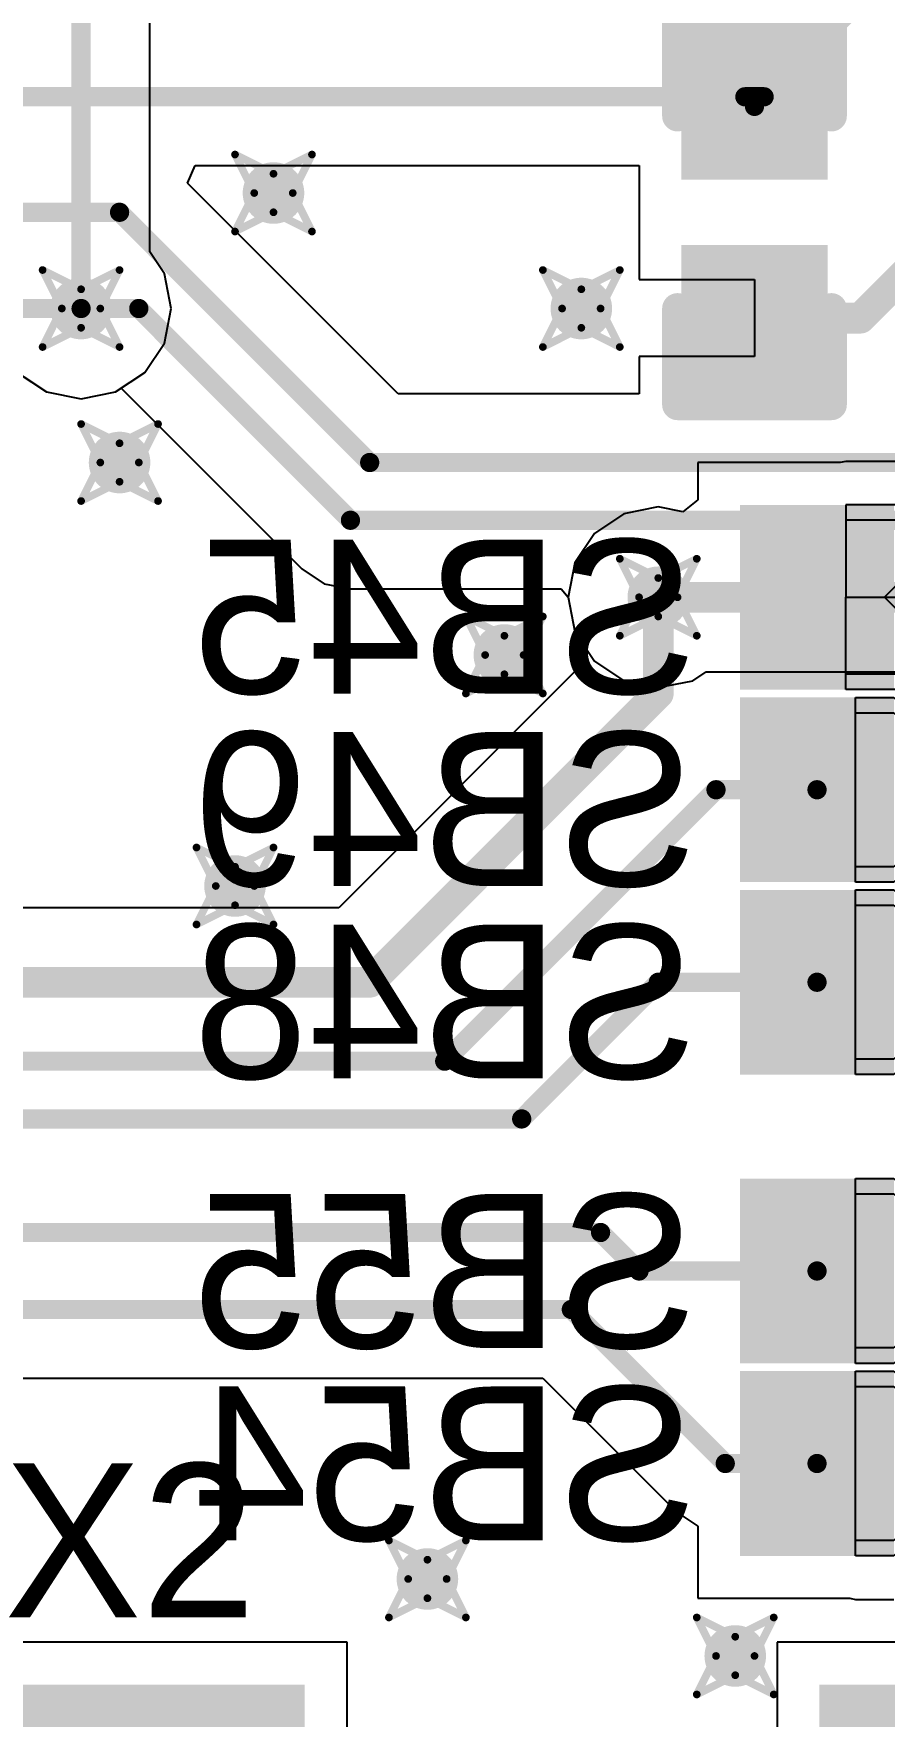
# Model space of a CAD drawing. Header units: millimetres. Extents: x 2.26 to 6.57, y 1.2 to 4.64.
# Drawn here: x 3.1459 to 3.367, y 1.6375 to 2.0745 of the extents above; entities that cross this region are included whole.
import ezdxf

# ---------------------------------------------------------------- set-up
doc = ezdxf.new("R2010")
doc.units = ezdxf.units.MM
doc.header["$MEASUREMENT"] = 0
for name, color, linetype in [('BottomLayer', 5, 'Continuous'), ('BottomOverlay', 54, 'Continuous'), ('BottomPaste', 16, 'Continuous'), ('BottomSolder', 6, 'Continuous'), ('DrillDrawing', 1, 'Continuous'), ('MultiLayer', 9, 'Continuous'), ('TopLayer', 1, 'Continuous'), ('TopOverlay', 2, 'Continuous'), ('TopPaste', 8, 'Continuous'), ('TopSolder', 216, 'Continuous'), ('ViaHoleLayer', 16, 'Continuous')]:
    doc.layers.add(name, color=color, linetype=linetype)

# ---------------------------------------------------------------- blocks, each defined once
blk = doc.blocks.new('JP2_SMD_B_49')
at = {"layer": 'BottomLayer'}
for p, q in [((-0.02625, 0.02), (-0.02625, 0)), ((0.00375, 0.02), (-0.02625, 0.02)), ((-0.01625, 0), (0.00375, 0.02)), ((-0.00625, 0), (0.01375, 0.02)), ((0.01375, 0.02), (0.02375, 0.02)), ((0.02375, 0.02), (0.02375, -0.02)), ((-0.02625, 0), (-0.01625, 0)), ((-0.02625, -0.02), (-0.02625, 0)), ((-0.02625, 0), (-0.01625, 0)), ((-0.01625, 0), (0.00375, -0.02)), ((0.01375, -0.02), (-0.00625, 0)), ((0.00375, -0.02), (-0.02625, -0.02)), ((0.02375, -0.02), (0.01375, -0.02))]:
    blk.add_line(p, q, dxfattribs=at)
for points in [[(-0.01775, 0.02), (-0.04975, 0.02), (-0.01775, -0.02), (-0.04975, -0.02)], [(0.04975, 0.02), (0.01775, 0.02), (0.04975, -0.02), (0.01775, -0.02)]]:
    blk.add_solid(points, dxfattribs=at)
at = {"layer": 'BottomPaste'}
for p, q in [((-0.02625, 0.02), (-0.02625, 0)), ((0.00375, 0.02), (-0.02625, 0.02)), ((-0.01625, 0), (0.00375, 0.02)), ((-0.00625, 0), (0.01375, 0.02)), ((0.01375, 0.02), (0.02375, 0.02)), ((0.02375, 0.02), (0.02375, -0.02)), ((-0.02625, 0), (-0.01625, 0)), ((-0.02625, -0.02), (-0.02625, 0)), ((-0.02625, 0), (-0.01625, 0)), ((-0.01625, 0), (0.00375, -0.02)), ((0.01375, -0.02), (-0.00625, 0)), ((0.00375, -0.02), (-0.02625, -0.02)), ((0.02375, -0.02), (0.01375, -0.02))]:
    blk.add_line(p, q, dxfattribs=at)
for points in [[(-0.01775, 0.02), (-0.04975, 0.02), (-0.01775, -0.02), (-0.04975, -0.02)], [(0.04975, 0.02), (0.01775, 0.02), (0.04975, -0.02), (0.01775, -0.02)]]:
    blk.add_solid(points, dxfattribs=at)
at = {"layer": 'BottomSolder'}
for p, q in [((-0.02625, 0.024), (-0.02625, 0)), ((0.01175, 0.024), (-0.02625, 0.024)), ((-0.01225, 0), (0.01175, 0.024)), ((-0.01025, 0), (0.01375, 0.024)), ((0.01375, 0.024), (0.02375, 0.024)), ((0.02375, 0.024), (0.02375, -0.024)), ((-0.02625, 0), (-0.01225, 0)), ((-0.02625, -0.024), (-0.02625, 0)), ((-0.02625, 0), (-0.01225, 0)), ((-0.01225, 0), (0.01175, -0.024)), ((0.01375, -0.024), (-0.01025, 0)), ((0.01175, -0.024), (-0.02625, -0.024)), ((0.02375, -0.024), (0.01375, -0.024))]:
    blk.add_line(p, q, dxfattribs=at)
for points in [[(-0.01375, 0.024), (-0.05375, 0.024), (-0.01375, -0.024), (-0.05375, -0.024)], [(0.05375, 0.024), (0.01375, 0.024), (0.05375, -0.024), (0.01375, -0.024)]]:
    blk.add_solid(points, dxfattribs=at)
blk = doc.blocks.new('JP2_SMD_B_50')
at = {"layer": 'BottomLayer'}
for p, q in [((-0.02625, 0.02), (-0.02625, 0)), ((0.00375, 0.02), (-0.02625, 0.02)), ((-0.01625, 0), (0.00375, 0.02)), ((-0.00625, 0), (0.01375, 0.02)), ((0.01375, 0.02), (0.02375, 0.02)), ((0.02375, 0.02), (0.02375, -0.02)), ((-0.02625, -0.02), (-0.02625, 0)), ((-0.02625, 0), (-0.01625, 0)), ((-0.02625, 0), (-0.01625, 0)), ((-0.01625, 0), (0.00375, -0.02)), ((0.01375, -0.02), (-0.00625, 0)), ((0.00375, -0.02), (-0.02625, -0.02)), ((0.02375, -0.02), (0.01375, -0.02))]:
    blk.add_line(p, q, dxfattribs=at)
for points in [[(-0.01775, 0.02), (-0.04975, 0.02), (-0.01775, -0.02), (-0.04975, -0.02)], [(0.04975, 0.02), (0.01775, 0.02), (0.04975, -0.02), (0.01775, -0.02)]]:
    blk.add_solid(points, dxfattribs=at)
at = {"layer": 'BottomPaste'}
for p, q in [((-0.02625, 0.02), (-0.02625, 0)), ((0.00375, 0.02), (-0.02625, 0.02)), ((-0.01625, 0), (0.00375, 0.02)), ((-0.00625, 0), (0.01375, 0.02)), ((0.01375, 0.02), (0.02375, 0.02)), ((0.02375, 0.02), (0.02375, -0.02)), ((-0.02625, -0.02), (-0.02625, 0)), ((-0.02625, 0), (-0.01625, 0)), ((-0.02625, 0), (-0.01625, 0)), ((-0.01625, 0), (0.00375, -0.02)), ((0.01375, -0.02), (-0.00625, 0)), ((0.00375, -0.02), (-0.02625, -0.02)), ((0.02375, -0.02), (0.01375, -0.02))]:
    blk.add_line(p, q, dxfattribs=at)
for points in [[(-0.01775, 0.02), (-0.04975, 0.02), (-0.01775, -0.02), (-0.04975, -0.02)], [(0.04975, 0.02), (0.01775, 0.02), (0.04975, -0.02), (0.01775, -0.02)]]:
    blk.add_solid(points, dxfattribs=at)
at = {"layer": 'BottomSolder'}
for p, q in [((-0.02625, 0.024), (-0.02625, 0)), ((0.01175, 0.024), (-0.02625, 0.024)), ((-0.01225, 0), (0.01175, 0.024)), ((-0.01025, 0), (0.01375, 0.024)), ((0.01375, 0.024), (0.02375, 0.024)), ((0.02375, 0.024), (0.02375, -0.024)), ((-0.02625, -0.024), (-0.02625, 0)), ((-0.02625, 0), (-0.01225, 0)), ((-0.02625, 0), (-0.01225, 0)), ((-0.01225, 0), (0.01175, -0.024)), ((0.01375, -0.024), (-0.01025, 0)), ((0.01175, -0.024), (-0.02625, -0.024)), ((0.02375, -0.024), (0.01375, -0.024))]:
    blk.add_line(p, q, dxfattribs=at)
for points in [[(-0.01375, 0.024), (-0.05375, 0.024), (-0.01375, -0.024), (-0.05375, -0.024)], [(0.05375, 0.024), (0.01375, 0.024), (0.05375, -0.024), (0.01375, -0.024)]]:
    blk.add_solid(points, dxfattribs=at)
blk = doc.blocks.new('JP2_SMD_B_51')
at = {"layer": 'BottomLayer'}
for p, q in [((-0.02625, 0.02), (-0.02625, 0)), ((0.00375, 0.02), (-0.02625, 0.02)), ((-0.01625, 0), (0.00375, 0.02)), ((-0.00625, 0), (0.01375, 0.02)), ((0.01375, 0.02), (0.02375, 0.02)), ((0.02375, 0.02), (0.02375, -0.02)), ((-0.02625, 0), (-0.01625, 0)), ((-0.02625, -0.02), (-0.02625, 0)), ((-0.02625, 0), (-0.01625, 0)), ((-0.01625, 0), (0.00375, -0.02)), ((0.01375, -0.02), (-0.00625, 0)), ((0.00375, -0.02), (-0.02625, -0.02)), ((0.02375, -0.02), (0.01375, -0.02))]:
    blk.add_line(p, q, dxfattribs=at)
for points in [[(-0.01775, 0.02), (-0.04975, 0.02), (-0.01775, -0.02), (-0.04975, -0.02)], [(0.04975, 0.02), (0.01775, 0.02), (0.04975, -0.02), (0.01775, -0.02)]]:
    blk.add_solid(points, dxfattribs=at)
at = {"layer": 'BottomPaste'}
for p, q in [((-0.02625, 0.02), (-0.02625, 0)), ((0.00375, 0.02), (-0.02625, 0.02)), ((-0.01625, 0), (0.00375, 0.02)), ((-0.00625, 0), (0.01375, 0.02)), ((0.01375, 0.02), (0.02375, 0.02)), ((0.02375, 0.02), (0.02375, -0.02)), ((-0.02625, 0), (-0.01625, 0)), ((-0.02625, -0.02), (-0.02625, 0)), ((-0.02625, 0), (-0.01625, 0)), ((-0.01625, 0), (0.00375, -0.02)), ((0.01375, -0.02), (-0.00625, 0)), ((0.00375, -0.02), (-0.02625, -0.02)), ((0.02375, -0.02), (0.01375, -0.02))]:
    blk.add_line(p, q, dxfattribs=at)
for points in [[(-0.01775, 0.02), (-0.04975, 0.02), (-0.01775, -0.02), (-0.04975, -0.02)], [(0.04975, 0.02), (0.01775, 0.02), (0.04975, -0.02), (0.01775, -0.02)]]:
    blk.add_solid(points, dxfattribs=at)
at = {"layer": 'BottomSolder'}
for p, q in [((-0.02625, 0.024), (-0.02625, 0)), ((0.01175, 0.024), (-0.02625, 0.024)), ((-0.01225, 0), (0.01175, 0.024)), ((-0.01025, 0), (0.01375, 0.024)), ((0.01375, 0.024), (0.02375, 0.024)), ((0.02375, 0.024), (0.02375, -0.024)), ((-0.02625, 0), (-0.01225, 0)), ((-0.02625, -0.024), (-0.02625, 0)), ((-0.02625, 0), (-0.01225, 0)), ((-0.01225, 0), (0.01175, -0.024)), ((0.01375, -0.024), (-0.01025, 0)), ((0.01175, -0.024), (-0.02625, -0.024)), ((0.02375, -0.024), (0.01375, -0.024))]:
    blk.add_line(p, q, dxfattribs=at)
for points in [[(-0.01375, 0.024), (-0.05375, 0.024), (-0.01375, -0.024), (-0.05375, -0.024)], [(0.05375, 0.024), (0.01375, 0.024), (0.05375, -0.024), (0.01375, -0.024)]]:
    blk.add_solid(points, dxfattribs=at)
blk = doc.blocks.new('JP2_SMD_B_52')
at = {"layer": 'BottomLayer'}
for p, q in [((-0.02625, 0.02), (-0.02625, 0)), ((0.00375, 0.02), (-0.02625, 0.02)), ((-0.01625, 0), (0.00375, 0.02)), ((-0.00625, 0), (0.01375, 0.02)), ((0.01375, 0.02), (0.02375, 0.02)), ((0.02375, 0.02), (0.02375, -0.02)), ((-0.02625, 0), (-0.01625, 0)), ((-0.02625, -0.02), (-0.02625, 0)), ((-0.02625, 0), (-0.01625, 0)), ((-0.01625, 0), (0.00375, -0.02)), ((0.01375, -0.02), (-0.00625, 0)), ((0.00375, -0.02), (-0.02625, -0.02)), ((0.02375, -0.02), (0.01375, -0.02))]:
    blk.add_line(p, q, dxfattribs=at)
for points in [[(-0.01775, 0.02), (-0.04975, 0.02), (-0.01775, -0.02), (-0.04975, -0.02)], [(0.04975, 0.02), (0.01775, 0.02), (0.04975, -0.02), (0.01775, -0.02)]]:
    blk.add_solid(points, dxfattribs=at)
at = {"layer": 'BottomPaste'}
for p, q in [((-0.02625, 0.02), (-0.02625, 0)), ((0.00375, 0.02), (-0.02625, 0.02)), ((-0.01625, 0), (0.00375, 0.02)), ((-0.00625, 0), (0.01375, 0.02)), ((0.01375, 0.02), (0.02375, 0.02)), ((0.02375, 0.02), (0.02375, -0.02)), ((-0.02625, -0.02), (-0.02625, 0)), ((-0.02625, 0), (-0.01625, 0)), ((-0.02625, 0), (-0.01625, 0)), ((-0.01625, 0), (0.00375, -0.02)), ((0.01375, -0.02), (-0.00625, 0)), ((0.00375, -0.02), (-0.02625, -0.02)), ((0.02375, -0.02), (0.01375, -0.02))]:
    blk.add_line(p, q, dxfattribs=at)
for points in [[(-0.01775, 0.02), (-0.04975, 0.02), (-0.01775, -0.02), (-0.04975, -0.02)], [(0.04975, 0.02), (0.01775, 0.02), (0.04975, -0.02), (0.01775, -0.02)]]:
    blk.add_solid(points, dxfattribs=at)
at = {"layer": 'BottomSolder'}
for p, q in [((-0.02625, 0.024), (-0.02625, 0)), ((0.01175, 0.024), (-0.02625, 0.024)), ((-0.01225, 0), (0.01175, 0.024)), ((-0.01025, 0), (0.01375, 0.024)), ((0.01375, 0.024), (0.02375, 0.024)), ((0.02375, 0.024), (0.02375, -0.024)), ((-0.02625, -0.024), (-0.02625, 0)), ((-0.02625, 0), (-0.01225, 0)), ((-0.02625, 0), (-0.01225, 0)), ((-0.01225, 0), (0.01175, -0.024)), ((0.01375, -0.024), (-0.01025, 0)), ((0.01175, -0.024), (-0.02625, -0.024)), ((0.02375, -0.024), (0.01375, -0.024))]:
    blk.add_line(p, q, dxfattribs=at)
for points in [[(-0.01375, 0.024), (-0.05375, 0.024), (-0.01375, -0.024), (-0.05375, -0.024)], [(0.05375, 0.024), (0.01375, 0.024), (0.05375, -0.024), (0.01375, -0.024)]]:
    blk.add_solid(points, dxfattribs=at)
blk = doc.blocks.new('JP2_SMD_B_53')
at = {"layer": 'BottomLayer'}
for p, q in [((-0.02625, 0.02), (-0.02625, 0)), ((0.00375, 0.02), (-0.02625, 0.02)), ((-0.01625, 0), (0.00375, 0.02)), ((-0.00625, 0), (0.01375, 0.02)), ((0.01375, 0.02), (0.02375, 0.02)), ((0.02375, 0.02), (0.02375, -0.02)), ((-0.02625, -0.02), (-0.02625, 0)), ((-0.02625, 0), (-0.01625, 0)), ((-0.02625, 0), (-0.01625, 0)), ((-0.01625, 0), (0.00375, -0.02)), ((0.01375, -0.02), (-0.00625, 0)), ((0.00375, -0.02), (-0.02625, -0.02)), ((0.02375, -0.02), (0.01375, -0.02))]:
    blk.add_line(p, q, dxfattribs=at)
for points in [[(-0.01775, 0.02), (-0.04975, 0.02), (-0.01775, -0.02), (-0.04975, -0.02)], [(0.04975, 0.02), (0.01775, 0.02), (0.04975, -0.02), (0.01775, -0.02)]]:
    blk.add_solid(points, dxfattribs=at)
at = {"layer": 'BottomPaste'}
for p, q in [((-0.02625, 0.02), (-0.02625, 0)), ((0.00375, 0.02), (-0.02625, 0.02)), ((-0.01625, 0), (0.00375, 0.02)), ((-0.00625, 0), (0.01375, 0.02)), ((0.01375, 0.02), (0.02375, 0.02)), ((0.02375, 0.02), (0.02375, -0.02)), ((-0.02625, 0), (-0.01625, 0)), ((-0.02625, -0.02), (-0.02625, 0)), ((-0.02625, 0), (-0.01625, 0)), ((-0.01625, 0), (0.00375, -0.02)), ((0.01375, -0.02), (-0.00625, 0)), ((0.00375, -0.02), (-0.02625, -0.02)), ((0.02375, -0.02), (0.01375, -0.02))]:
    blk.add_line(p, q, dxfattribs=at)
for points in [[(-0.01775, 0.02), (-0.04975, 0.02), (-0.01775, -0.02), (-0.04975, -0.02)], [(0.04975, 0.02), (0.01775, 0.02), (0.04975, -0.02), (0.01775, -0.02)]]:
    blk.add_solid(points, dxfattribs=at)
at = {"layer": 'BottomSolder'}
for p, q in [((-0.02625, 0.024), (-0.02625, 0)), ((0.01175, 0.024), (-0.02625, 0.024)), ((-0.01225, 0), (0.01175, 0.024)), ((-0.01025, 0), (0.01375, 0.024)), ((0.01375, 0.024), (0.02375, 0.024)), ((0.02375, 0.024), (0.02375, -0.024)), ((-0.02625, 0), (-0.01225, 0)), ((-0.02625, -0.024), (-0.02625, 0)), ((-0.02625, 0), (-0.01225, 0)), ((-0.01225, 0), (0.01175, -0.024)), ((0.01375, -0.024), (-0.01025, 0)), ((0.01175, -0.024), (-0.02625, -0.024)), ((0.02375, -0.024), (0.01375, -0.024))]:
    blk.add_line(p, q, dxfattribs=at)
for points in [[(-0.01375, 0.024), (-0.05375, 0.024), (-0.01375, -0.024), (-0.05375, -0.024)], [(0.05375, 0.024), (0.01375, 0.024), (0.05375, -0.024), (0.01375, -0.024)]]:
    blk.add_solid(points, dxfattribs=at)
blk = doc.blocks.new('0603R_108')
at = {"layer": 'TopLayer'}
for points in [[(-0.0125, 0.015), (-0.0425, 0.015), (-0.0125, -0.015), (-0.0425, -0.015)], [(0.0425, 0.015), (0.0125, 0.015), (0.0425, -0.015), (0.0125, -0.015)]]:
    blk.add_solid(points, dxfattribs=at)
at = {"layer": 'TopOverlay', "const_width": 0.008}
for points in [[(-0.05, 0.02), (-0.025, 0.02)], [(-0.05, 0.02), (-0.05, -0.02)], [(0.025, 0.02), (0.05, 0.02)], [(0.05, 0.02), (0.05, -0.02)], [(-0.05, -0.02), (-0.025, -0.02)], [(0.025, -0.02), (0.05, -0.02)]]:
    blk.add_lwpolyline(points, dxfattribs=at)
at = {"layer": 'TopOverlay', "const_width": 0.004}
for points in [[(-0.052, 0.02, 1), (-0.048, 0.02, 1)], [(-0.052, 0.02, 1), (-0.048, 0.02, 1)], [(-0.027, 0.02, 1), (-0.023, 0.02, 1)], [(0.023, 0.02, 1), (0.027, 0.02, 1)], [(0.048, 0.02, 1), (0.052, 0.02, 1)], [(0.048, 0.02, 1), (0.052, 0.02, 1)], [(-0.052, -0.02, 1), (-0.048, -0.02, 1)], [(-0.052, -0.02, 1), (-0.048, -0.02, 1)], [(-0.027, -0.02, 1), (-0.023, -0.02, 1)], [(0.023, -0.02, 1), (0.027, -0.02, 1)], [(0.048, -0.02, 1), (0.052, -0.02, 1)], [(0.048, -0.02, 1), (0.052, -0.02, 1)]]:
    blk.add_lwpolyline(points, format="xyb", close=True, dxfattribs=at)
at = {"layer": 'TopPaste'}
for points in [[(-0.0125, 0.015), (-0.0425, 0.015), (-0.0125, -0.015), (-0.0425, -0.015)], [(0.0425, 0.015), (0.0125, 0.015), (0.0425, -0.015), (0.0125, -0.015)]]:
    blk.add_solid(points, dxfattribs=at)
at = {"layer": 'TopSolder'}
for points in [[(-0.0085, 0.019), (-0.0465, 0.019), (-0.0085, -0.019), (-0.0465, -0.019)], [(0.0465, 0.019), (0.0085, 0.019), (0.0465, -0.019), (0.0085, -0.019)]]:
    blk.add_solid(points, dxfattribs=at)
blk = doc.blocks.new('XTAL_4SM_8X3R8_115')
at = {"layer": 'TopLayer'}
for points in [[(-0.14567, 0.0374), (-0.07087, 0.0374), (-0.14567, 0.08858), (-0.07087, 0.08858)], [(0.07087, 0.0374), (0.14567, 0.0374), (0.07087, 0.08858), (0.14567, 0.08858)], [(-0.14567, -0.08858), (-0.07087, -0.08858), (-0.14567, -0.0374), (-0.07087, -0.0374)], [(0.07087, -0.08858), (0.14567, -0.08858), (0.07087, -0.0374), (0.14567, -0.0374)]]:
    blk.add_solid(points, dxfattribs=at)
at = {"layer": 'TopOverlay', "const_width": 0.008}
for points in [[(-0.16, 0.075), (-0.175, 0.075)], [(-0.175, 0.075), (-0.175, -0.075)], [(0.055, 0.075), (-0.055, 0.075)], [(0.175, 0.075), (0.16, 0.075)], [(0.175, 0.075), (0.175, 0.065)], [(0.175, 0.065), (0.175, -0.065)], [(-0.10827, 0.03201), (-0.10827, -0.03299)], [(0.175, -0.065), (0.175, -0.075)], [(-0.16, -0.075), (-0.175, -0.075)], [(0.055, -0.075), (-0.055, -0.075)], [(0.175, -0.075), (0.16, -0.075)]]:
    blk.add_lwpolyline(points, dxfattribs=at)
at = {"layer": 'TopOverlay'}
for points, const_width in [([(-0.177, 0.075, 1), (-0.173, 0.075, 1)], 0.004), ([(-0.177, 0.075, 1), (-0.173, 0.075, 1)], 0.004), ([(-0.162, 0.075, 1), (-0.158, 0.075, 1)], 0.004), ([(-0.057, 0.075, 1), (-0.053, 0.075, 1)], 0.004), ([(0.053, 0.075, 1), (0.057, 0.075, 1)], 0.004), ([(0.158, 0.075, 1), (0.162, 0.075, 1)], 0.004), ([(0.173, 0.075, 1), (0.177, 0.075, 1)], 0.004), ([(0.173, 0.075, 1), (0.177, 0.075, 1)], 0.004), ([(0.173, 0.065, 1), (0.177, 0.065, 1)], 0.004), ([(0.173, 0.065, 1), (0.177, 0.065, 1)], 0.004), ([(-0.11027, 0.03201, 1), (-0.10627, 0.03201, 1)], 0.004), ([(-0.11027, -0.03299, 1), (-0.10627, -0.03299, 1)], 0.004), ([(-0.155, -0.055, 1), (-0.165, -0.055, 1)], 0.01), ([(-0.1675, -0.055, 1), (-0.1625, -0.055, 1)], 0.005), ([(-0.1575, -0.055, 1), (-0.1525, -0.055, 1)], 0.005), ([(0.173, -0.065, 1), (0.177, -0.065, 1)], 0.004), ([(0.173, -0.065, 1), (0.177, -0.065, 1)], 0.004), ([(-0.177, -0.075, 1), (-0.173, -0.075, 1)], 0.004), ([(-0.177, -0.075, 1), (-0.173, -0.075, 1)], 0.004), ([(-0.162, -0.075, 1), (-0.158, -0.075, 1)], 0.004), ([(-0.057, -0.075, 1), (-0.053, -0.075, 1)], 0.004), ([(0.053, -0.075, 1), (0.057, -0.075, 1)], 0.004), ([(0.158, -0.075, 1), (0.162, -0.075, 1)], 0.004), ([(0.173, -0.075, 1), (0.177, -0.075, 1)], 0.004), ([(0.173, -0.075, 1), (0.177, -0.075, 1)], 0.004)]:
    blk.add_lwpolyline(points, format="xyb", close=True, dxfattribs=dict(at, const_width=const_width))
at = {"layer": 'TopPaste'}
for points in [[(-0.14567, 0.0374), (-0.07087, 0.0374), (-0.14567, 0.08858), (-0.07087, 0.08858)], [(0.07087, 0.0374), (0.14567, 0.0374), (0.07087, 0.08858), (0.14567, 0.08858)], [(-0.14567, -0.08858), (-0.07087, -0.08858), (-0.14567, -0.0374), (-0.07087, -0.0374)], [(0.07087, -0.08858), (0.14567, -0.08858), (0.07087, -0.0374), (0.14567, -0.0374)]]:
    blk.add_solid(points, dxfattribs=at)
at = {"layer": 'TopSolder'}
for points in [[(-0.14967, 0.0334), (-0.06687, 0.0334), (-0.14967, 0.09258), (-0.06687, 0.09258)], [(0.06687, 0.0334), (0.14967, 0.0334), (0.06687, 0.09258), (0.14967, 0.09258)], [(-0.14967, -0.09258), (-0.06687, -0.09258), (-0.14967, -0.0334), (-0.06687, -0.0334)], [(0.06687, -0.09258), (0.14967, -0.09258), (0.06687, -0.0334), (0.14967, -0.0334)]]:
    blk.add_solid(points, dxfattribs=at)

msp = doc.modelspace()

# ---------------------------------------------------------------- linework, layer by layer
at = {"layer": 'BottomLayer'}
for p, q in [((3.17611, 2.01784), (3.17611, 2.29576)), ((3.17993, 2.01212), (3.17611, 2.01784)), ((3.18172, 2.00315), (3.17993, 2.01212)), ((3.17993, 1.99418), (3.18172, 2.00315)), ((3.17485, 1.98657), (3.17993, 1.99418)), ((3.14169, 1.98657), (3.14929, 1.98148)), ((3.16724, 1.98148), (3.17485, 1.98657)), ((3.14929, 1.98148), (3.15827, 1.9797)), ((3.15827, 1.9797), (3.16724, 1.98148)), ((3.35554, 1.96315), (3.31852, 1.96315)), ((3.31852, 1.96315), (3.31852, 1.9535)), ((3.35702, 1.96344), (3.35554, 1.96315)), ((3.38702, 1.96344), (3.35702, 1.96344)), ((3.29929, 1.94982), (3.29169, 1.94473)), ((3.30827, 1.9516), (3.29929, 1.94982)), ((3.31465, 1.95033), (3.30827, 1.9516)), ((3.31852, 1.9535), (3.31465, 1.95033)), ((3.29169, 1.94473), (3.2866, 1.93712)), ((3.2866, 1.93712), (3.28482, 1.92815)), ((3.28482, 1.92815), (3.2866, 1.91918)), ((3.2866, 1.91918), (3.2889, 1.91574)), ((3.2889, 1.91574), (3.2889, 1.91117)), ((3.2889, 1.91117), (3.22524, 1.84752)), ((3.22524, 1.84752), (3.04567, 1.84752)), ((2.9618, 1.72531), (3.27828, 1.72531)), ((3.27828, 1.72531), (3.31306, 1.69053)), ((3.31306, 1.69053), (3.31306, 1.69053)), ((3.31306, 1.69053), (3.31852, 1.68688)), ((3.31852, 1.68688), (3.31852, 1.66815)), ((3.31852, 1.66815), (3.35804, 1.66815)), ((3.35804, 1.66815), (3.35952, 1.66786)), ((3.35952, 1.66786), (3.36952, 1.66786))]:
    msp.add_line(p, q, dxfattribs=at)
for points, const_width in [([(3.15827, 2.00315), (3.15827, 2.30315)], 0.005), ([(3.30827, 1.90315), (3.30827, 1.92815)], 0.008), ([(3.30827, 1.92815), (3.34952, 1.92815)], 0.008), ([(3.23327, 1.82815), (3.30827, 1.90315)], 0.008), ([(3.25277, 1.80765), (3.32327, 1.87815)], 0.005), ([(3.32327, 1.87815), (3.34952, 1.87815)], 0.005), ([(3.03327, 1.82815), (3.23327, 1.82815)], 0.008), ([(3.27277, 1.79265), (3.30827, 1.82815)], 0.005), ([(3.30827, 1.82815), (3.34952, 1.82815)], 0.005), ([(3.00998, 1.80765), (3.25277, 1.80765)], 0.005), ([(3.00377, 1.79265), (3.27277, 1.79265)], 0.005), ([(2.61827, 1.76315), (3.29327, 1.76315)], 0.005), ([(3.29327, 1.76315), (3.30327, 1.75315)], 0.005), ([(3.30327, 1.75315), (3.34952, 1.75315)], 0.005), ([(2.61827, 1.74315), (3.28567, 1.74315)], 0.005), ([(3.28567, 1.74315), (3.32567, 1.70315)], 0.005), ([(3.32567, 1.70315), (3.34952, 1.70315)], 0.005)]:
    msp.add_lwpolyline(points, dxfattribs=dict(at, const_width=const_width))
for points, const_width in [([(3.20427, 2.03315, 1), (3.21227, 2.03315, 1)], 0.008), ([(3.15427, 2.00315, 1), (3.16227, 2.00315, 1)], 0.008), ([(3.28427, 2.00315, 1), (3.29227, 2.00315, 1)], 0.008), ([(3.15702, 2.00315, 1), (3.15952, 2.00315, 1)], 0.0025), ([(3.16427, 1.96315, 1), (3.17227, 1.96315, 1)], 0.008), ([(3.30427, 1.92815, 1), (3.31227, 1.92815, 1)], 0.008), ([(3.30627, 1.92815, 1), (3.31027, 1.92815, 1)], 0.004), ([(3.30627, 1.92815, 1), (3.31027, 1.92815, 1)], 0.004), ([(3.34752, 1.92815, 1), (3.35152, 1.92815, 1)], 0.004), ([(3.26427, 1.91315, 1), (3.27227, 1.91315, 1)], 0.008), ([(3.30627, 1.90315, 1), (3.31027, 1.90315, 1)], 0.004), ([(3.30627, 1.90315, 1), (3.31027, 1.90315, 1)], 0.004), ([(3.32202, 1.87815, 1), (3.32452, 1.87815, 1)], 0.0025), ([(3.32202, 1.87815, 1), (3.32452, 1.87815, 1)], 0.0025), ([(3.34827, 1.87815, 1), (3.35077, 1.87815, 1)], 0.0025), ([(3.19427, 1.85315, 1), (3.20227, 1.85315, 1)], 0.008), ([(3.23127, 1.82815, 1), (3.23527, 1.82815, 1)], 0.004), ([(3.23127, 1.82815, 1), (3.23527, 1.82815, 1)], 0.004), ([(3.30702, 1.82815, 1), (3.30952, 1.82815, 1)], 0.0025), ([(3.30702, 1.82815, 1), (3.30952, 1.82815, 1)], 0.0025), ([(3.34827, 1.82815, 1), (3.35077, 1.82815, 1)], 0.0025), ([(3.25152, 1.80765, 1), (3.25402, 1.80765, 1)], 0.0025), ([(3.25152, 1.80765, 1), (3.25402, 1.80765, 1)], 0.0025), ([(3.27152, 1.79265, 1), (3.27402, 1.79265, 1)], 0.0025), ([(3.27152, 1.79265, 1), (3.27402, 1.79265, 1)], 0.0025), ([(3.29202, 1.76315, 1), (3.29452, 1.76315, 1)], 0.0025), ([(3.29202, 1.76315, 1), (3.29452, 1.76315, 1)], 0.0025), ([(3.30202, 1.75315, 1), (3.30452, 1.75315, 1)], 0.0025), ([(3.30202, 1.75315, 1), (3.30452, 1.75315, 1)], 0.0025), ([(3.34827, 1.75315, 1), (3.35077, 1.75315, 1)], 0.0025), ([(3.28442, 1.74315, 1), (3.28692, 1.74315, 1)], 0.0025), ([(3.28442, 1.74315, 1), (3.28692, 1.74315, 1)], 0.0025), ([(3.32442, 1.70315, 1), (3.32692, 1.70315, 1)], 0.0025), ([(3.32442, 1.70315, 1), (3.32692, 1.70315, 1)], 0.0025), ([(3.34827, 1.70315, 1), (3.35077, 1.70315, 1)], 0.0025), ([(3.24427, 1.67315, 1), (3.25227, 1.67315, 1)], 0.008), ([(3.32427, 1.65315, 1), (3.33227, 1.65315, 1)], 0.008)]:
    msp.add_lwpolyline(points, format="xyb", close=True, dxfattribs=dict(at, const_width=const_width))
at = {"layer": 'DrillDrawing', "const_width": 0.002}
for points in [[(3.19827, 2.04315), (3.20827, 2.03815)], [(3.19827, 2.04315), (3.20327, 2.03315)], [(3.20827, 2.03815), (3.21827, 2.04315)], [(3.21327, 2.03315), (3.21827, 2.04315)], [(3.19827, 2.02315), (3.20327, 2.03315)], [(3.21327, 2.03315), (3.21827, 2.02315)], [(3.19827, 2.02315), (3.20827, 2.02815)], [(3.20827, 2.02815), (3.21827, 2.02315)], [(3.14827, 2.01315), (3.15827, 2.00815)], [(3.14827, 2.01315), (3.15327, 2.00315)], [(3.15827, 2.00815), (3.16827, 2.01315)], [(3.16327, 2.00315), (3.16827, 2.01315)], [(3.27827, 2.01315), (3.28827, 2.00815)], [(3.27827, 2.01315), (3.28327, 2.00315)], [(3.28827, 2.00815), (3.29827, 2.01315)], [(3.29327, 2.00315), (3.29827, 2.01315)], [(3.14827, 1.99315), (3.15327, 2.00315)], [(3.16327, 2.00315), (3.16827, 1.99315)], [(3.27827, 1.99315), (3.28327, 2.00315)], [(3.29327, 2.00315), (3.29827, 1.99315)], [(3.14827, 1.99315), (3.15827, 1.99815)], [(3.15827, 1.99815), (3.16827, 1.99315)], [(3.27827, 1.99315), (3.28827, 1.99815)], [(3.28827, 1.99815), (3.29827, 1.99315)], [(3.15827, 1.97315), (3.16827, 1.96815)], [(3.15827, 1.97315), (3.16327, 1.96315)], [(3.16827, 1.96815), (3.17827, 1.97315)], [(3.17327, 1.96315), (3.17827, 1.97315)], [(3.15827, 1.95315), (3.16327, 1.96315)], [(3.17327, 1.96315), (3.17827, 1.95315)], [(3.15827, 1.95315), (3.16827, 1.95815)], [(3.16827, 1.95815), (3.17827, 1.95315)], [(3.29827, 1.93815), (3.30827, 1.93315)], [(3.29827, 1.93815), (3.30327, 1.92815)], [(3.30827, 1.93315), (3.31827, 1.93815)], [(3.31327, 1.92815), (3.31827, 1.93815)], [(3.29827, 1.91815), (3.30327, 1.92815)], [(3.31327, 1.92815), (3.31827, 1.91815)], [(3.25827, 1.92315), (3.26827, 1.91815)], [(3.25827, 1.92315), (3.26327, 1.91315)], [(3.26827, 1.91815), (3.27827, 1.92315)], [(3.27327, 1.91315), (3.27827, 1.92315)], [(3.29827, 1.91815), (3.30827, 1.92315)], [(3.30827, 1.92315), (3.31827, 1.91815)], [(3.25827, 1.90315), (3.26327, 1.91315)], [(3.27327, 1.91315), (3.27827, 1.90315)], [(3.25827, 1.90315), (3.26827, 1.90815)], [(3.26827, 1.90815), (3.27827, 1.90315)], [(3.18827, 1.86315), (3.19827, 1.85815)], [(3.18827, 1.86315), (3.19327, 1.85315)], [(3.19827, 1.85815), (3.20827, 1.86315)], [(3.20327, 1.85315), (3.20827, 1.86315)], [(3.18827, 1.84315), (3.19327, 1.85315)], [(3.20327, 1.85315), (3.20827, 1.84315)], [(3.18827, 1.84315), (3.19827, 1.84815)], [(3.19827, 1.84815), (3.20827, 1.84315)], [(3.23827, 1.68315), (3.24827, 1.67815)], [(3.23827, 1.68315), (3.24327, 1.67315)], [(3.24827, 1.67815), (3.25827, 1.68315)], [(3.25327, 1.67315), (3.25827, 1.68315)], [(3.23827, 1.66315), (3.24327, 1.67315)], [(3.25327, 1.67315), (3.25827, 1.66315)], [(3.23827, 1.66315), (3.24827, 1.66815)], [(3.24827, 1.66815), (3.25827, 1.66315)], [(3.31827, 1.66315), (3.32827, 1.65815)], [(3.31827, 1.66315), (3.32327, 1.65315)], [(3.32827, 1.65815), (3.33827, 1.66315)], [(3.33327, 1.65315), (3.33827, 1.66315)], [(3.31827, 1.64315), (3.32327, 1.65315)], [(3.33327, 1.65315), (3.33827, 1.64315)], [(3.31827, 1.64315), (3.32827, 1.64815)], [(3.32827, 1.64815), (3.33827, 1.64315)]]:
    msp.add_lwpolyline(points, dxfattribs=at)
at = {"layer": 'DrillDrawing', "const_width": 0.001}
for points in [[(3.19777, 2.04315, 1), (3.19877, 2.04315, 1)], [(3.19777, 2.04315, 1), (3.19877, 2.04315, 1)], [(3.21777, 2.04315, 1), (3.21877, 2.04315, 1)], [(3.21777, 2.04315, 1), (3.21877, 2.04315, 1)], [(3.20777, 2.03815, 1), (3.20877, 2.03815, 1)], [(3.20777, 2.03815, 1), (3.20877, 2.03815, 1)], [(3.20277, 2.03315, 1), (3.20377, 2.03315, 1)], [(3.20277, 2.03315, 1), (3.20377, 2.03315, 1)], [(3.21277, 2.03315, 1), (3.21377, 2.03315, 1)], [(3.21277, 2.03315, 1), (3.21377, 2.03315, 1)], [(3.20777, 2.02815, 1), (3.20877, 2.02815, 1)], [(3.20777, 2.02815, 1), (3.20877, 2.02815, 1)], [(3.19777, 2.02315, 1), (3.19877, 2.02315, 1)], [(3.19777, 2.02315, 1), (3.19877, 2.02315, 1)], [(3.21777, 2.02315, 1), (3.21877, 2.02315, 1)], [(3.21777, 2.02315, 1), (3.21877, 2.02315, 1)], [(3.14777, 2.01315, 1), (3.14877, 2.01315, 1)], [(3.14777, 2.01315, 1), (3.14877, 2.01315, 1)], [(3.16777, 2.01315, 1), (3.16877, 2.01315, 1)], [(3.16777, 2.01315, 1), (3.16877, 2.01315, 1)], [(3.27777, 2.01315, 1), (3.27877, 2.01315, 1)], [(3.27777, 2.01315, 1), (3.27877, 2.01315, 1)], [(3.29777, 2.01315, 1), (3.29877, 2.01315, 1)], [(3.29777, 2.01315, 1), (3.29877, 2.01315, 1)], [(3.15777, 2.00815, 1), (3.15877, 2.00815, 1)], [(3.15777, 2.00815, 1), (3.15877, 2.00815, 1)], [(3.28777, 2.00815, 1), (3.28877, 2.00815, 1)], [(3.28777, 2.00815, 1), (3.28877, 2.00815, 1)], [(3.15277, 2.00315, 1), (3.15377, 2.00315, 1)], [(3.15277, 2.00315, 1), (3.15377, 2.00315, 1)], [(3.16277, 2.00315, 1), (3.16377, 2.00315, 1)], [(3.16277, 2.00315, 1), (3.16377, 2.00315, 1)], [(3.28277, 2.00315, 1), (3.28377, 2.00315, 1)], [(3.28277, 2.00315, 1), (3.28377, 2.00315, 1)], [(3.29277, 2.00315, 1), (3.29377, 2.00315, 1)], [(3.29277, 2.00315, 1), (3.29377, 2.00315, 1)], [(3.15777, 1.99815, 1), (3.15877, 1.99815, 1)], [(3.15777, 1.99815, 1), (3.15877, 1.99815, 1)], [(3.28777, 1.99815, 1), (3.28877, 1.99815, 1)], [(3.28777, 1.99815, 1), (3.28877, 1.99815, 1)], [(3.14777, 1.99315, 1), (3.14877, 1.99315, 1)], [(3.14777, 1.99315, 1), (3.14877, 1.99315, 1)], [(3.16777, 1.99315, 1), (3.16877, 1.99315, 1)], [(3.16777, 1.99315, 1), (3.16877, 1.99315, 1)], [(3.27777, 1.99315, 1), (3.27877, 1.99315, 1)], [(3.27777, 1.99315, 1), (3.27877, 1.99315, 1)], [(3.29777, 1.99315, 1), (3.29877, 1.99315, 1)], [(3.29777, 1.99315, 1), (3.29877, 1.99315, 1)], [(3.15777, 1.97315, 1), (3.15877, 1.97315, 1)], [(3.15777, 1.97315, 1), (3.15877, 1.97315, 1)], [(3.17777, 1.97315, 1), (3.17877, 1.97315, 1)], [(3.17777, 1.97315, 1), (3.17877, 1.97315, 1)], [(3.16777, 1.96815, 1), (3.16877, 1.96815, 1)], [(3.16777, 1.96815, 1), (3.16877, 1.96815, 1)], [(3.16277, 1.96315, 1), (3.16377, 1.96315, 1)], [(3.16277, 1.96315, 1), (3.16377, 1.96315, 1)], [(3.17277, 1.96315, 1), (3.17377, 1.96315, 1)], [(3.17277, 1.96315, 1), (3.17377, 1.96315, 1)], [(3.16777, 1.95815, 1), (3.16877, 1.95815, 1)], [(3.16777, 1.95815, 1), (3.16877, 1.95815, 1)], [(3.15777, 1.95315, 1), (3.15877, 1.95315, 1)], [(3.15777, 1.95315, 1), (3.15877, 1.95315, 1)], [(3.17777, 1.95315, 1), (3.17877, 1.95315, 1)], [(3.17777, 1.95315, 1), (3.17877, 1.95315, 1)], [(3.29777, 1.93815, 1), (3.29877, 1.93815, 1)], [(3.29777, 1.93815, 1), (3.29877, 1.93815, 1)], [(3.31777, 1.93815, 1), (3.31877, 1.93815, 1)], [(3.31777, 1.93815, 1), (3.31877, 1.93815, 1)], [(3.30777, 1.93315, 1), (3.30877, 1.93315, 1)], [(3.30777, 1.93315, 1), (3.30877, 1.93315, 1)], [(3.30277, 1.92815, 1), (3.30377, 1.92815, 1)], [(3.30277, 1.92815, 1), (3.30377, 1.92815, 1)], [(3.31277, 1.92815, 1), (3.31377, 1.92815, 1)], [(3.31277, 1.92815, 1), (3.31377, 1.92815, 1)], [(3.25777, 1.92315, 1), (3.25877, 1.92315, 1)], [(3.25777, 1.92315, 1), (3.25877, 1.92315, 1)], [(3.27777, 1.92315, 1), (3.27877, 1.92315, 1)], [(3.27777, 1.92315, 1), (3.27877, 1.92315, 1)], [(3.30777, 1.92315, 1), (3.30877, 1.92315, 1)], [(3.30777, 1.92315, 1), (3.30877, 1.92315, 1)], [(3.26777, 1.91815, 1), (3.26877, 1.91815, 1)], [(3.26777, 1.91815, 1), (3.26877, 1.91815, 1)], [(3.29777, 1.91815, 1), (3.29877, 1.91815, 1)], [(3.29777, 1.91815, 1), (3.29877, 1.91815, 1)], [(3.31777, 1.91815, 1), (3.31877, 1.91815, 1)], [(3.31777, 1.91815, 1), (3.31877, 1.91815, 1)], [(3.26277, 1.91315, 1), (3.26377, 1.91315, 1)], [(3.26277, 1.91315, 1), (3.26377, 1.91315, 1)], [(3.27277, 1.91315, 1), (3.27377, 1.91315, 1)], [(3.27277, 1.91315, 1), (3.27377, 1.91315, 1)], [(3.26777, 1.90815, 1), (3.26877, 1.90815, 1)], [(3.26777, 1.90815, 1), (3.26877, 1.90815, 1)], [(3.25777, 1.90315, 1), (3.25877, 1.90315, 1)], [(3.25777, 1.90315, 1), (3.25877, 1.90315, 1)], [(3.27777, 1.90315, 1), (3.27877, 1.90315, 1)], [(3.27777, 1.90315, 1), (3.27877, 1.90315, 1)], [(3.18777, 1.86315, 1), (3.18877, 1.86315, 1)], [(3.18777, 1.86315, 1), (3.18877, 1.86315, 1)], [(3.20777, 1.86315, 1), (3.20877, 1.86315, 1)], [(3.20777, 1.86315, 1), (3.20877, 1.86315, 1)], [(3.19777, 1.85815, 1), (3.19877, 1.85815, 1)], [(3.19777, 1.85815, 1), (3.19877, 1.85815, 1)], [(3.19277, 1.85315, 1), (3.19377, 1.85315, 1)], [(3.19277, 1.85315, 1), (3.19377, 1.85315, 1)], [(3.20277, 1.85315, 1), (3.20377, 1.85315, 1)], [(3.20277, 1.85315, 1), (3.20377, 1.85315, 1)], [(3.19777, 1.84815, 1), (3.19877, 1.84815, 1)], [(3.19777, 1.84815, 1), (3.19877, 1.84815, 1)], [(3.18777, 1.84315, 1), (3.18877, 1.84315, 1)], [(3.18777, 1.84315, 1), (3.18877, 1.84315, 1)], [(3.20777, 1.84315, 1), (3.20877, 1.84315, 1)], [(3.20777, 1.84315, 1), (3.20877, 1.84315, 1)], [(3.23777, 1.68315, 1), (3.23877, 1.68315, 1)], [(3.23777, 1.68315, 1), (3.23877, 1.68315, 1)], [(3.25777, 1.68315, 1), (3.25877, 1.68315, 1)], [(3.25777, 1.68315, 1), (3.25877, 1.68315, 1)], [(3.24777, 1.67815, 1), (3.24877, 1.67815, 1)], [(3.24777, 1.67815, 1), (3.24877, 1.67815, 1)], [(3.24277, 1.67315, 1), (3.24377, 1.67315, 1)], [(3.24277, 1.67315, 1), (3.24377, 1.67315, 1)], [(3.25277, 1.67315, 1), (3.25377, 1.67315, 1)], [(3.25277, 1.67315, 1), (3.25377, 1.67315, 1)], [(3.24777, 1.66815, 1), (3.24877, 1.66815, 1)], [(3.24777, 1.66815, 1), (3.24877, 1.66815, 1)], [(3.23777, 1.66315, 1), (3.23877, 1.66315, 1)], [(3.23777, 1.66315, 1), (3.23877, 1.66315, 1)], [(3.25777, 1.66315, 1), (3.25877, 1.66315, 1)], [(3.25777, 1.66315, 1), (3.25877, 1.66315, 1)], [(3.31777, 1.66315, 1), (3.31877, 1.66315, 1)], [(3.31777, 1.66315, 1), (3.31877, 1.66315, 1)], [(3.33777, 1.66315, 1), (3.33877, 1.66315, 1)], [(3.33777, 1.66315, 1), (3.33877, 1.66315, 1)], [(3.32777, 1.65815, 1), (3.32877, 1.65815, 1)], [(3.32777, 1.65815, 1), (3.32877, 1.65815, 1)], [(3.32277, 1.65315, 1), (3.32377, 1.65315, 1)], [(3.32277, 1.65315, 1), (3.32377, 1.65315, 1)], [(3.33277, 1.65315, 1), (3.33377, 1.65315, 1)], [(3.33277, 1.65315, 1), (3.33377, 1.65315, 1)], [(3.32777, 1.64815, 1), (3.32877, 1.64815, 1)], [(3.32777, 1.64815, 1), (3.32877, 1.64815, 1)], [(3.31777, 1.64315, 1), (3.31877, 1.64315, 1)], [(3.31777, 1.64315, 1), (3.31877, 1.64315, 1)], [(3.33777, 1.64315, 1), (3.33877, 1.64315, 1)], [(3.33777, 1.64315, 1), (3.33877, 1.64315, 1)]]:
    msp.add_lwpolyline(points, format="xyb", close=True, dxfattribs=at)
at = {"layer": 'MultiLayer', "const_width": 0.008}
for points in [[(3.20427, 2.03315, 1), (3.21227, 2.03315, 1)], [(3.15427, 2.00315, 1), (3.16227, 2.00315, 1)], [(3.28427, 2.00315, 1), (3.29227, 2.00315, 1)], [(3.16427, 1.96315, 1), (3.17227, 1.96315, 1)], [(3.30427, 1.92815, 1), (3.31227, 1.92815, 1)], [(3.26427, 1.91315, 1), (3.27227, 1.91315, 1)], [(3.19427, 1.85315, 1), (3.20227, 1.85315, 1)], [(3.24427, 1.67315, 1), (3.25227, 1.67315, 1)], [(3.32427, 1.65315, 1), (3.33227, 1.65315, 1)]]:
    msp.add_lwpolyline(points, format="xyb", close=True, dxfattribs=at)
at = {"layer": 'TopLayer'}
for p, q in [((3.18596, 2.03569), (3.18788, 2.04031)), ((3.18788, 2.04031), (3.30327, 2.04031)), ((3.30327, 2.04031), (3.30327, 2.02565)), ((3.24066, 1.98099), (3.18596, 2.03569)), ((3.30327, 2.02565), (3.30327, 2.01065)), ((3.30327, 2.01065), (3.33328, 2.01065)), ((3.33328, 2.01065), (3.33328, 1.99065)), ((3.33328, 1.99065), (3.30327, 1.99065)), ((3.30327, 1.99065), (3.30327, 1.98099)), ((3.14357, 1.98531), (3.14929, 1.98148)), ((3.14929, 1.98148), (3.15827, 1.9797)), ((3.15827, 1.9797), (3.16724, 1.98148)), ((3.16724, 1.98148), (3.16872, 1.98247)), ((3.16872, 1.98247), (3.21565, 1.93553)), ((3.30327, 1.98099), (3.24066, 1.98099)), ((3.21565, 1.93553), (3.21565, 1.93553)), ((3.21565, 1.93553), (3.22144, 1.93166)), ((3.22144, 1.93166), (3.22827, 1.93031)), ((3.22827, 1.93031), (3.28305, 1.93031)), ((3.28305, 1.93031), (3.28482, 1.92815)), ((3.28482, 1.92815), (3.2866, 1.91918)), ((3.2866, 1.91918), (3.29169, 1.91157)), ((3.29169, 1.91157), (3.29929, 1.90648)), ((3.29929, 1.90648), (3.30827, 1.9047)), ((3.30827, 1.9047), (3.31724, 1.90648)), ((3.31724, 1.90648), (3.32067, 1.90878)), ((3.32067, 1.90878), (3.42524, 1.90878)), ((3.2274, 1.65673), (3.1226, 1.65673)), ((3.2274, 1.57555), (3.2274, 1.65673)), ((3.38792, 1.65673), (3.33913, 1.65673)), ((3.33913, 1.65673), (3.33913, 1.57555))]:
    msp.add_line(p, q, dxfattribs=at)
for points, const_width in [([(3.33577, 2.05815), (3.36201, 2.08439)], 0.005), ([(3.02827, 2.05815), (3.33077, 2.05815)], 0.005), ([(3.33077, 2.05815), (3.33577, 2.05815)], 0.005), ([(3.33077, 2.05815), (3.33327, 2.05565)], 0.005), ([(3.00827, 2.02815), (3.16827, 2.02815)], 0.005), ([(3.16827, 2.02815), (3.23327, 1.96315)], 0.005), ([(3.36077, 2.00065), (3.37327, 2.01315)], 0.008), ([(3.00827, 2.00315), (3.15827, 2.00315)], 0.005), ([(3.15827, 2.00315), (3.17327, 2.00315)], 0.005), ([(3.17327, 2.00315), (3.22827, 1.94815)], 0.005), ([(3.33327, 2.00065), (3.36077, 2.00065)], 0.008), ([(3.23327, 1.96315), (3.42327, 1.96315)], 0.005), ([(3.22827, 1.94815), (3.46327, 1.94815)], 0.005), ([(3.30827, 1.92815), (3.43327, 1.92815)], 0.008)]:
    msp.add_lwpolyline(points, dxfattribs=dict(at, const_width=const_width))
for points, const_width in [([(3.32952, 2.05815, 1), (3.33202, 2.05815, 1)], 0.0025), ([(3.32952, 2.05815, 1), (3.33202, 2.05815, 1)], 0.0025), ([(3.32952, 2.05815, 1), (3.33202, 2.05815, 1)], 0.0025), ([(3.33452, 2.05815, 1), (3.33702, 2.05815, 1)], 0.0025), ([(3.33452, 2.05815, 1), (3.33702, 2.05815, 1)], 0.0025), ([(3.33202, 2.05565, 1), (3.33452, 2.05565, 1)], 0.0025), ([(3.20427, 2.03315, 1), (3.21227, 2.03315, 1)], 0.008), ([(3.16702, 2.02815, 1), (3.16952, 2.02815, 1)], 0.0025), ([(3.16702, 2.02815, 1), (3.16952, 2.02815, 1)], 0.0025), ([(3.15427, 2.00315, 1), (3.16227, 2.00315, 1)], 0.008), ([(3.28427, 2.00315, 1), (3.29227, 2.00315, 1)], 0.008), ([(3.15702, 2.00315, 1), (3.15952, 2.00315, 1)], 0.0025), ([(3.15702, 2.00315, 1), (3.15952, 2.00315, 1)], 0.0025), ([(3.17202, 2.00315, 1), (3.17452, 2.00315, 1)], 0.0025), ([(3.17202, 2.00315, 1), (3.17452, 2.00315, 1)], 0.0025), ([(3.33127, 2.00065, 1), (3.33527, 2.00065, 1)], 0.004), ([(3.35877, 2.00065, 1), (3.36277, 2.00065, 1)], 0.004), ([(3.35877, 2.00065, 1), (3.36277, 2.00065, 1)], 0.004), ([(3.16427, 1.96315, 1), (3.17227, 1.96315, 1)], 0.008), ([(3.23202, 1.96315, 1), (3.23452, 1.96315, 1)], 0.0025), ([(3.23202, 1.96315, 1), (3.23452, 1.96315, 1)], 0.0025), ([(3.22702, 1.94815, 1), (3.22952, 1.94815, 1)], 0.0025), ([(3.22702, 1.94815, 1), (3.22952, 1.94815, 1)], 0.0025), ([(3.30427, 1.92815, 1), (3.31227, 1.92815, 1)], 0.008), ([(3.30627, 1.92815, 1), (3.31027, 1.92815, 1)], 0.004), ([(3.26427, 1.91315, 1), (3.27227, 1.91315, 1)], 0.008), ([(3.19427, 1.85315, 1), (3.20227, 1.85315, 1)], 0.008), ([(3.24427, 1.67315, 1), (3.25227, 1.67315, 1)], 0.008), ([(3.32427, 1.65315, 1), (3.33227, 1.65315, 1)], 0.008)]:
    msp.add_lwpolyline(points, format="xyb", close=True, dxfattribs=dict(at, const_width=const_width))
at = {"layer": 'ViaHoleLayer', "const_width": 0.004}
for points in [[(3.20627, 2.03315, 1), (3.21027, 2.03315, 1)], [(3.15627, 2.00315, 1), (3.16027, 2.00315, 1)], [(3.28627, 2.00315, 1), (3.29027, 2.00315, 1)], [(3.16627, 1.96315, 1), (3.17027, 1.96315, 1)], [(3.30627, 1.92815, 1), (3.31027, 1.92815, 1)], [(3.26627, 1.91315, 1), (3.27027, 1.91315, 1)], [(3.19627, 1.85315, 1), (3.20027, 1.85315, 1)], [(3.24627, 1.67315, 1), (3.25027, 1.67315, 1)], [(3.32627, 1.65315, 1), (3.33027, 1.65315, 1)]]:
    msp.add_lwpolyline(points, format="xyb", close=True, dxfattribs=at)

# ---------------------------------------------------------------- block references
for name, p, rotation in [('0603R_108', (3.33327, 2.02815), 90), ('JP2_SMD_B_53', (3.38327, 1.92815), 360), ('JP2_SMD_B_49', (3.38327, 1.87815), 180), ('JP2_SMD_B_50', (3.38327, 1.82815), 180), ('JP2_SMD_B_51', (3.38327, 1.75315), 180), ('JP2_SMD_B_52', (3.38327, 1.70315), 180), ('XTAL_4SM_8X3R8_115', (3.28327, 1.55315), 180)]:
    msp.add_blockref(name, p, dxfattribs=dict(rotation=rotation))

# ---------------------------------------------------------------- texts
at = {"layer": 'BottomOverlay', "text_generation_flag": 2}
for s, p in [('SB45', (3.31827, 1.90315)), ('SB49', (3.31827, 1.85315)), ('SB48', (3.31827, 1.80315)), ('SB55', (3.31827, 1.73315)), ('SB54', (3.31827, 1.68315))]:
    msp.add_text(s, height=0.04, dxfattribs=at).set_placement(p)
at = {"layer": 'TopOverlay'}
msp.add_text('X2', height=0.04, dxfattribs=at).set_placement((3.13827, 1.66315))

doc.saveas('drawing.dxf')
